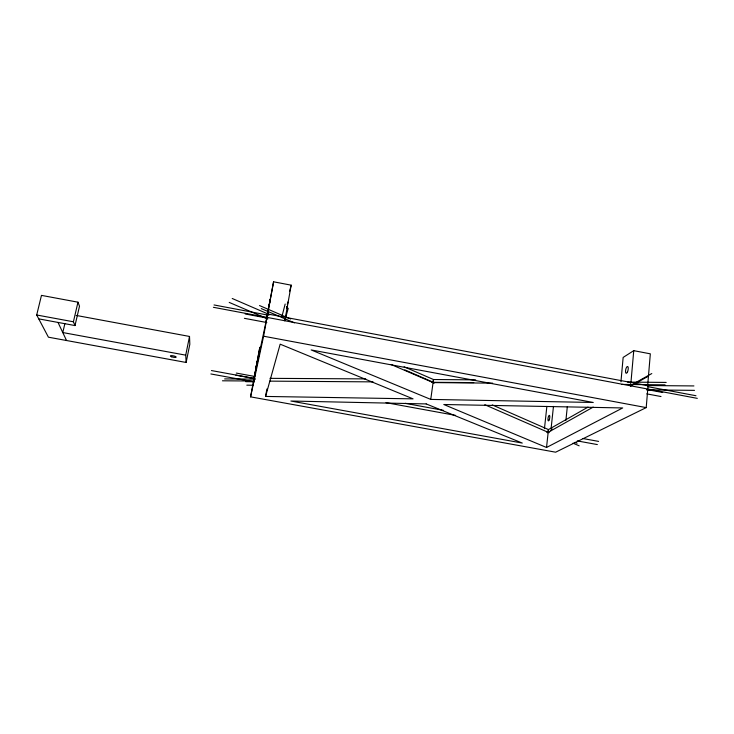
<?xml version="1.0" encoding="UTF-8"?>
<svg xmlns="http://www.w3.org/2000/svg" width="734" height="734" viewBox="0 0 734 734"><rect width="100%" height="100%" fill="white"/><g stroke="black" fill="none" stroke-linecap="round" stroke-linejoin="round"><path stroke-width="1.1" d="M647.663 385.616L650.333 353.834L633.754 350.659L623.148 357.43L620.936 381.845M254.982 373.753L259.854 347.265L250.578 396.855L555.638 452.199L646.214 407.599L648.049 385.689L267.671 313.996L253.863 378.983M630.946 382.46L633.754 350.659M565.905 420.325L567.318 406.654M546.527 447.483L622.689 407.948L443.804 404.507L546.527 447.483L548.463 429.583L588.026 407.113M551.142 428.06L553.464 406.407M544.444 428.72L546.876 406.361M430.757 399.406L311.17 349.944L593.255 402.471L430.757 399.406L433.5 379.533L404.113 366.78M285.168 318.639L284.82 320.749M286.627 308.124L286.902 306.509M257.065 362.082L257.166 361.458L256.414 365.605M256.294 366.119L256.129 367.092L256.46 365.211M270.149 300.022C270.828 295.839 268.139 310.996 269.571 302.876M285.425 317.345L291.187 285.168L273.58 281.801L265.983 321.96M265.57 396.433L280.168 344.173L413.058 398.856L265.57 396.433L266.91 388.992M287.379 304.839L287.829 302.041L287.361 304.078M256.836 363.358L256.928 362.871M270.048 300.555L269.809 301.876M250.578 396.855L263.589 336.209L273.58 281.801M287.049 306.619L286.636 308.592M38.746 318.877L74.996 325.566L79.501 306.206L77.978 302.188L41.471 295.38L36.7 314.996L48.416 337.19L186.142 362.468L189.831 344.228L189.51 336.447L76.18 315.427M186.142 362.468L185.72 355.155L189.51 336.447M74.996 325.566L73.409 321.776L77.978 302.188M64.858 323.712L62.775 332.548L185.72 355.155M281.856 316.776L285.168 304.05M289.48 291.627L291.187 285.168M284.838 320.685L288.223 308.28M634.13 383.478L651.801 373.551M547.426 432.748L593.21 407.095M630.488 386.203L648.03 376.377M269.965 378.349L365.716 378.891M224.632 378.909L255.496 379.102M222.448 380.799L254.45 381.029M269.818 381.139L373.019 381.873M431.656 382.295L473.769 382.597M433.51 379.524L475.678 379.873M627.607 382.093L666.188 382.423M645.837 385.543L693.924 385.928M432.528 382.579L492.624 383.157M621.872 384.414L665.032 384.836M245.707 381.671L254.524 381.753M646.498 389.873L694.511 390.36M246.808 385.166L253.413 385.249M405.232 403.333L443.428 410.343M236.302 373.083L254.927 376.487M211.438 370.551L254.726 378.478M582.952 438.537L598.605 441.4M235.871 375.184L254.56 378.606M385.992 402.654L455.603 415.398M546.591 432.042L548.793 432.445M210.869 373.964L253.79 381.808M577.254 440.905L597.348 444.575M36.7 314.996L73.409 321.776M244.413 318.327L266.827 322.529M646.764 393.864L661.013 396.534M263.589 336.209L646.214 407.599M214.044 304.959L268.653 315.244M647.911 386.69L695.979 395.736M213.41 307.307L697.3 398.36M245.193 313.959L267.662 318.189M647.333 389.616L662.71 392.507M229.21 302.408L267.818 318.951M261.249 308.592L294.435 322.887M391.038 364.477L434.06 383.001M259.524 305.555L290.646 319.015M232.219 298.49L269.782 314.739M404.81 369.881L434.363 382.753M484.807 404.728L549.023 432.702M573.025 443.162L579.163 445.832M492.257 404.911L548.463 429.583M575.034 442.345L577.08 443.235M58.014 322.437L66.546 340.548M433.133 380.707A3.734 0.642 -79.5 0 1 433.152 382.46M547.426 431.051A3.505 1.624 -89.6 0 1 547.692 432.5M550.849 430.83A2.89 2.679 52.2 0 1 552.096 428.867M630.469 383.671A3.496 1.229 -78.9 0 1 630.653 385.827M426.197 403.92L290.875 401.03L522.278 443.07L426.197 403.92M549.252 419.765A2.808 0.798 -79.8 0 0 549.417 415.361A2.808 0.798 -79.8 0 0 547.949 419.206A2.808 0.798 -79.8 0 0 549.252 419.765M627.57 371.771A3.45 1.193 -78.6 0 0 627.579 366.495A3.45 1.193 -78.6 0 0 625.533 371.349A3.45 1.193 -78.6 0 0 627.57 371.771M171.628 356.788A2.936 0.679 11.4 0 0 176.151 357.137A2.936 0.679 11.4 0 0 172.05 355.669A2.936 0.679 11.4 0 0 171.628 356.788"/></g></svg>
